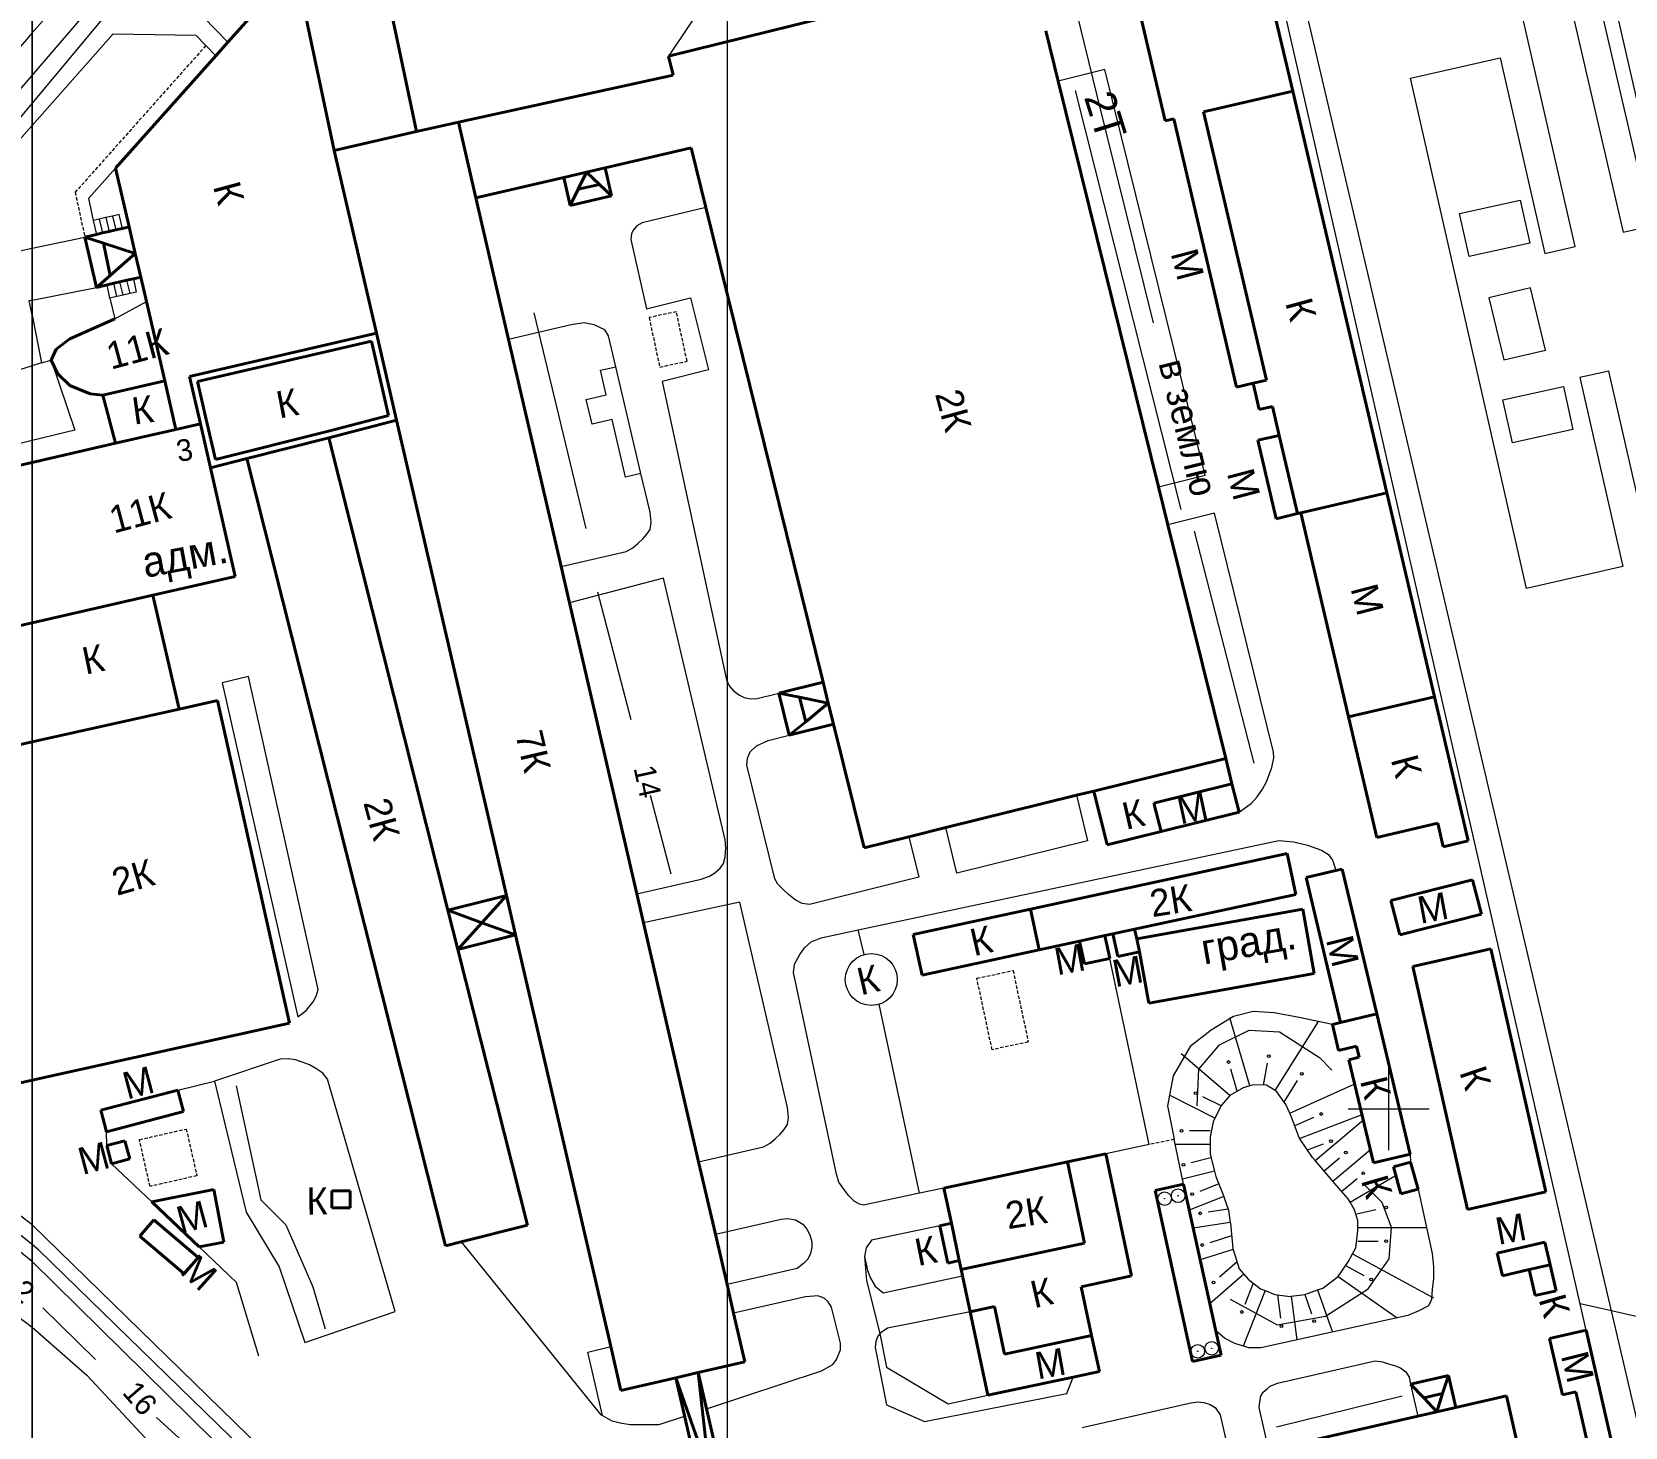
# Model space of a CAD drawing. Extents: x 1000 to 4000, y -5000 to -1000.
# Drawn here: x 3000 to 3234.8, y -2446.9 to -2241.2 of the extents above; entities that cross this region are included whole.
import ezdxf
from ezdxf.enums import TextEntityAlignment as Align

# ---------------------------------------------------------------- set-up
doc = ezdxf.new("R2010")
doc.units = 0
doc.header["$MEASUREMENT"] = 0
doc.linetypes.add('DASHED', pattern=[0.75, 0.5, -0.25])
for name, color, linetype in [('1', 7, 'CONTINUOUS'), ('11', 7, 'CONTINUOUS'), ('13', 7, 'CONTINUOUS'), ('17', 7, 'CONTINUOUS'), ('18', 7, 'CONTINUOUS'), ('19', 7, 'CONTINUOUS'), ('24', 7, 'CONTINUOUS'), ('25', 7, 'CONTINUOUS'), ('37', 7, 'CONTINUOUS'), ('40', 7, 'CONTINUOUS'), ('42', 7, 'CONTINUOUS'), ('7', 7, 'CONTINUOUS'), ('границы команд_1', 10, 'CONTINUOUS')]:
    doc.layers.add(name, color=color, linetype=linetype)
doc.styles.get("Standard").update_dxf_attribs({"font": 'txt', "height": 0.2})

msp = doc.modelspace()

# ---------------------------------------------------------------- linework, layer by layer
at = {"layer": '1', "color": 253, "linetype": 'Continuous', "lineweight": 0}
for p, q in [((3000, -2000), (3000, -3000)), ((3000, -3000), (3000, -2000)), ((3200, -2406.06), (3200, -2394.02)), ((3205.96, -2400), (3194.04, -2400))]:
    msp.add_line(p, q, dxfattribs=at)
at = {"layer": '11', "color": 253, "linetype": 'Continuous', "lineweight": 0}
for p, q in [((3229.1, -2432.58), (3167.41, -2162.79)), ((3232.82, -2429.73), (3171.1, -2166.78)), ((3099.79, -2235.84), (3093.8, -2244.81)), ((3000, -2255.03), (3011.98, -2241.51)), ((3011.98, -2241.51), (3024.13, -2241.69)), ((3024.13, -2241.69), (3025.62, -2243.24)), ((3025.62, -2243.24), (3027.08, -2244.75)), ((2995.41, -2260.21), (3000, -2255.03)), ((3012.32, -2261.32), (3008.34, -2265.79)), ((3008.34, -2265.79), (3009.01, -2269.02)), ((3011.49, -2280.45), (3012.21, -2283.53)), ((3000, -2282.99), (2999.57, -2280.82)), ((3012.21, -2283.53), (3016.86, -2280.95)), ((3000, -2282.99), (3001.38, -2290.02)), ((3001.38, -2290.02), (3002.83, -2289.61)), ((3164.67, -2405.23), (3158.86, -2377.78)), ((3130.81, -2412.41), (3124.89, -2384.54)), ((3021.5, -2397.2), (3026.89, -2395.86)), ((3026.89, -2395.86), (3031.55, -2415.2)), ((3011.03, -2405.35), (3010.98, -2403.33)), ((3017.64, -2413.66), (3011.73, -2408.05)), ((3000, -2422.48), (2986.22, -2411.45)), ((3000, -2419.97), (2987.91, -2410.28)), ((3031.55, -2415.2), (3036.43, -2423.24)), ((3000.97, -2420.76), (3000, -2419.97)), ((3043.42, -2462.04), (3000.97, -2420.76)), ((3030.15, -2425.57), (3024.64, -2420.32)), ((3042.75, -2464.5), (3000, -2422.48)), ((3036.43, -2423.24), (3040.23, -2434.38)), ((3122.74, -2421.73), (3123, -2425.26)), ((3033.41, -2436.4), (3030.15, -2425.57)), ((3123, -2425.26), (3124.98, -2433.08)), ((3242.83, -2472.36), (3232.82, -2429.73)), ((3124.98, -2433.08), (3125.96, -2438.02)), ((3125.96, -2438.02), (3135.06, -2443.45)), ((3135.06, -2443.45), (3140.89, -2442.16))]:
    msp.add_line(p, q, dxfattribs=at)
msp.add_point((3228.21, -2428.68), dxfattribs=at)
at = {"layer": '13', "color": 253, "linetype": 'Continuous', "lineweight": 40}
for p, q in [((3185.84, -2249.94), (3179.45, -2222.69)), ((3160.69, -2227.21), (3167.04, -2254.34)), ((3147.12, -2231.62), (3093.8, -2244.81)), ((3044.55, -2258.7), (3040.06, -2237.55)), ((3031.97, -2239.27), (3028.86, -2242.75)), ((3053.02, -2238.67), (3056.68, -2255.88)), ((3028.86, -2242.75), (3027.08, -2244.75)), ((3151.28, -2248.47), (3149.45, -2241.07)), ((3027.08, -2244.75), (3012.32, -2261.32)), ((3093.8, -2244.81), (3094.49, -2247.59)), ((3062.85, -2254.53), (3094.49, -2247.59)), ((3166.07, -2308.28), (3151.28, -2248.47)), ((3185.84, -2249.94), (3172.7, -2253.02)), ((3199.7, -2309.15), (3185.84, -2249.94)), ((3056.68, -2255.88), (3062.85, -2254.53)), ((3062.85, -2254.53), (3065.43, -2265.7)), ((3167.04, -2254.34), (3168.31, -2254.05)), ((3168.31, -2254.05), (3177.54, -2293.57)), ((3172.7, -2253.02), (3181.96, -2292.53)), ((3044.55, -2258.7), (3056.68, -2255.88)), ((3050.78, -2285.62), (3044.55, -2258.7)), ((3097.15, -2258.33), (3084.49, -2261.27)), ((3097.15, -2258.33), (3099.32, -2267.09)), ((3012.32, -2261.32), (3014.31, -2269.95)), ((3084.49, -2261.27), (3081.76, -2261.91)), ((3084.49, -2261.27), (3085.44, -2265.37)), ((3078.39, -2262.69), (3065.43, -2265.7)), ((3081.76, -2261.91), (3078.39, -2262.69)), ((3079.34, -2266.79), (3078.39, -2262.69)), ((3080.53, -2264.38), (3081.76, -2261.91)), ((3080.53, -2264.38), (3083.66, -2263.7)), ((3081.76, -2261.91), (3083.66, -2263.7)), ((3081.76, -2261.91), (3081.76, -2261.91)), ((3083.66, -2263.7), (3085.44, -2265.37)), ((3065.43, -2265.7), (3070.25, -2286.55)), ((3079.34, -2266.79), (3080.53, -2264.38)), ((3085.44, -2265.37), (3079.34, -2266.79)), ((3099.32, -2267.09), (3116.62, -2337.08)), ((3009.48, -2271.07), (3007.78, -2271.46)), ((3010.39, -2270.86), (3009.48, -2271.07)), ((3011.35, -2270.63), (3010.39, -2270.86)), ((3012.33, -2270.41), (3011.35, -2270.63)), ((3013.32, -2270.18), (3012.33, -2270.41)), ((3014.31, -2269.95), (3013.32, -2270.18)), ((3014.31, -2269.95), (3015.22, -2273.89)), ((3007.78, -2271.46), (3009.49, -2278.88)), ((3007.78, -2271.46), (3010.53, -2272.36)), ((3010.53, -2272.36), (3011.5, -2277.13)), ((3010.53, -2272.36), (3015.22, -2273.89)), ((3015.22, -2273.89), (3011.5, -2277.13)), ((3015.22, -2273.89), (3016.03, -2277.36)), ((3015.22, -2273.89), (3015.22, -2273.89)), ((3011.5, -2277.13), (3009.49, -2278.88)), ((3011.05, -2278.51), (3012.07, -2278.28)), ((3012.07, -2278.28), (3012.96, -2278.07)), ((3012.96, -2278.07), (3013.99, -2277.83)), ((3013.99, -2277.83), (3014.94, -2277.61)), ((3014.94, -2277.61), (3016.03, -2277.36)), ((3016.03, -2277.36), (3016.86, -2280.95)), ((3009.49, -2278.88), (3011.05, -2278.51)), ((3016.86, -2280.95), (3019.57, -2292.65)), ((3005.55, -2286.47), (3012.21, -2283.53)), ((3003.57, -2287.98), (3005.55, -2286.47)), ((3023.19, -2292), (3050.78, -2285.62)), ((3024.39, -2292.75), (3050.03, -2286.82)), ((3052.55, -2297.75), (3050.03, -2286.82)), ((3053.75, -2298.47), (3050.78, -2285.62)), ((3070.25, -2286.55), (3077.99, -2320.02)), ((3002.83, -2289.61), (3003.57, -2287.98)), ((3003.73, -2291.59), (3002.83, -2289.61)), ((3005.56, -2293.36), (3003.73, -2291.59)), ((3024.81, -2298.99), (3023.19, -2292)), ((3008.59, -2294.55), (3005.56, -2293.36)), ((3010.43, -2294.74), (3008.59, -2294.55)), ((3010.43, -2294.74), (3019.57, -2292.65)), ((3019.57, -2292.65), (3021.22, -2299.82)), ((3025.84, -2299), (3024.39, -2292.75)), ((3177.54, -2293.57), (3179.99, -2292.99)), ((3181.96, -2292.53), (3179.99, -2292.99)), ((3179.99, -2292.99), (3180.9, -2296.89)), ((3012.31, -2301.86), (3010.43, -2294.74)), ((3180.9, -2296.89), (3182.87, -2296.43)), ((3182.87, -2296.43), (3183.86, -2300.69)), ((3021.22, -2299.82), (3024.81, -2298.99)), ((3024.81, -2298.99), (3026.3, -2305.49)), ((3025.84, -2299), (3027.04, -2304.27)), ((3043.49, -2300.1), (3052.55, -2297.75)), ((3043.74, -2301.07), (3053.75, -2298.47)), ((3069.94, -2368.5), (3053.75, -2298.47)), ((3012.31, -2301.86), (3021.22, -2299.82)), ((3043.49, -2300.1), (3027.04, -2304.27)), ((3043.74, -2301.07), (3031.64, -2304.12)), ((3061.3, -2370.68), (3043.74, -2301.07)), ((3183.86, -2300.69), (3180.72, -2301.42)), ((3180.72, -2301.42), (3183.41, -2312.97)), ((3186.57, -2312.23), (3183.86, -2300.69)), ((3000, -2304.67), (3012.31, -2301.86)), ((2966.89, -2312.24), (3000, -2304.67)), ((3031.64, -2304.12), (3026.3, -2305.49)), ((3026.3, -2305.49), (3029.95, -2321.47)), ((3031.64, -2304.12), (3060.93, -2420.17)), ((3167.45, -2313.86), (3166.07, -2308.28)), ((3199.7, -2309.15), (3187.06, -2312.11)), ((3206.75, -2339.23), (3199.7, -2309.15)), ((3183.41, -2312.97), (3186.57, -2312.23)), ((3186.57, -2312.23), (3187.06, -2312.11)), ((3187.06, -2312.11), (3194.08, -2342.19)), ((3175.97, -2348.3), (3167.45, -2313.86)), ((3077.99, -2320.02), (3079.22, -2325.36)), ((3029.95, -2321.47), (3017.79, -2324.26)), ((3017.79, -2324.26), (3000, -2328.32)), ((3021.67, -2341.06), (3017.79, -2324.26)), ((3079.22, -2325.36), (3089.14, -2368.29)), ((3000, -2328.32), (2988.39, -2330.98)), ((3116.62, -2337.08), (3110.1, -2338.69)), ((3110.1, -2338.69), (3111.63, -2344.89)), ((3110.1, -2338.69), (3113.12, -2339.29)), ((3113.12, -2339.29), (3114.05, -2342.89)), ((3113.12, -2339.29), (3117.38, -2340.14)), ((3116.62, -2337.08), (3117.38, -2340.14)), ((3194.08, -2342.19), (3206.75, -2339.23)), ((3210.58, -2355.6), (3206.75, -2339.23)), ((3000, -2345.88), (3021.67, -2341.06)), ((3021.67, -2341.06), (3027.35, -2339.79)), ((3027.35, -2339.79), (3037.93, -2387.31)), ((3117.38, -2340.14), (3114.05, -2342.89)), ((3117.38, -2340.14), (3118.15, -2343.28)), ((3117.38, -2340.14), (3117.38, -2340.14)), ((3114.05, -2342.89), (3111.63, -2344.89)), ((3111.63, -2344.89), (3118.15, -2343.28)), ((3118.15, -2343.28), (3122.65, -2361.48)), ((3194.08, -2342.19), (3198.23, -2359.95)), ((2992.2, -2347.62), (3000, -2345.88)), ((3175.97, -2348.3), (3156.51, -2353.11)), ((3176.89, -2352.04), (3175.97, -2348.3)), ((3153.95, -2353.74), (3156.51, -2353.11)), ((3156.51, -2353.11), (3158.48, -2361.06)), ((3165.39, -2354.89), (3176.89, -2352.04)), ((3177.93, -2356.25), (3176.89, -2352.04)), ((3134.7, -2358.51), (3153.95, -2353.74)), ((3165.39, -2354.89), (3166.43, -2359.09)), ((3210.58, -2355.6), (3211.72, -2360.45)), ((3166.43, -2359.09), (3177.93, -2356.25)), ((3198.23, -2359.95), (3207.22, -2357.84)), ((3208.03, -2361.32), (3207.22, -2357.84)), ((3122.65, -2361.48), (3129.26, -2359.85)), ((3129.26, -2359.85), (3134.7, -2358.51)), ((3158.48, -2361.06), (3166.43, -2359.09)), ((3211.72, -2360.45), (3208.03, -2361.32)), ((3147.2, -2370.51), (3185.01, -2362.34)), ((3185.01, -2362.34), (3186.3, -2368.35)), ((3192.22, -2364.83), (3187.81, -2365.88)), ((3193.15, -2364.61), (3192.22, -2364.83)), ((3198.24, -2385.97), (3193.15, -2364.61)), ((3187.81, -2365.88), (3192.9, -2387.24)), ((3200.32, -2369.25), (3212.37, -2366.18)), ((3212.37, -2366.18), (3213.66, -2371.25)), ((3061.3, -2370.68), (3069.94, -2368.5)), ((3069.94, -2368.5), (3066.33, -2372.52)), ((3071.28, -2374.33), (3069.94, -2368.5)), ((3089.14, -2368.29), (3090.13, -2372.54)), ((3186.3, -2368.35), (3162.54, -2373.48)), ((3201.61, -2374.32), (3200.32, -2369.25)), ((3062.77, -2376.48), (3061.3, -2370.68)), ((3061.3, -2370.68), (3066.33, -2372.52)), ((3129.91, -2374.24), (3147.2, -2370.51)), ((3147.2, -2370.51), (3148.49, -2376.51)), ((3162.84, -2374.89), (3187.32, -2370.52)), ((3187.32, -2370.52), (3189.01, -2380.03)), ((3213.66, -2371.25), (3201.61, -2374.32)), ((3066.33, -2372.52), (3062.77, -2376.48)), ((3071.28, -2374.33), (3062.77, -2376.48)), ((3066.33, -2372.52), (3071.28, -2374.33)), ((3071.28, -2374.33), (3068.45, -2375.05)), ((3085.31, -2435.01), (3071.28, -2374.33)), ((3090.13, -2372.54), (3098.27, -2407.75)), ((3131.21, -2380.24), (3129.91, -2374.24)), ((3158.13, -2374.43), (3154.41, -2375.24)), ((3159.34, -2374.17), (3158.13, -2374.43)), ((3158.13, -2374.43), (3158.86, -2377.78)), ((3162.54, -2373.48), (3159.34, -2374.17)), ((3159.34, -2374.17), (3160.06, -2377.52)), ((3162.84, -2374.89), (3162.54, -2373.48)), ((3073.03, -2417.12), (3062.77, -2376.48)), ((3148.49, -2376.51), (3131.21, -2380.24)), ((3154.41, -2375.24), (3148.49, -2376.51)), ((3155.13, -2378.58), (3154.41, -2375.24)), ((3160.06, -2377.52), (3163.26, -2376.83)), ((3163.26, -2376.83), (3162.84, -2374.89)), ((3164.61, -2384.39), (3163.26, -2376.83)), ((3215.07, -2376.36), (3203.53, -2378.96)), ((3223.15, -2412.2), (3215.07, -2376.36)), ((3158.86, -2377.78), (3155.13, -2378.58)), ((3203.53, -2378.96), (3211.61, -2414.81)), ((3189.01, -2380.03), (3164.61, -2384.39)), ((3198.24, -2385.97), (3192.9, -2387.24)), ((3203.16, -2406.63), (3198.24, -2385.97)), ((3037.93, -2387.31), (3000, -2395.75)), ((3192.9, -2387.24), (3191.7, -2387.53)), ((3191.7, -2387.53), (3192.61, -2391.37)), ((3192.61, -2391.37), (3195.26, -2390.74)), ((3195.26, -2390.74), (3195.65, -2392.35)), ((3195.65, -2392.35), (3194.14, -2392.71)), ((3194.14, -2392.71), (3197.77, -2407.91)), ((3000, -2395.75), (2987.56, -2398.52)), ((3010.15, -2400.17), (3021.5, -2397.2)), ((3021.5, -2397.2), (3022.32, -2400.36)), ((3010.98, -2403.33), (3010.15, -2400.17)), ((3022.32, -2400.36), (3010.98, -2403.33)), ((3011.03, -2405.35), (3013.7, -2404.66)), ((3013.7, -2404.66), (3014.41, -2407.34)), ((3011.73, -2408.05), (3011.03, -2405.35)), ((3014.41, -2407.34), (3011.73, -2408.05)), ((3152.62, -2407.78), (3158.29, -2406.58)), ((3158.29, -2406.58), (3162.1, -2424.59)), ((3197.77, -2407.91), (3203.16, -2406.63)), ((3098.27, -2407.75), (3100.74, -2418.44)), ((3134.43, -2411.65), (3152.62, -2407.78)), ((3152.62, -2407.78), (3155.17, -2419.76)), ((3200.68, -2408.53), (3203.23, -2407.82)), ((3201.78, -2412.49), (3200.68, -2408.53)), ((3203.23, -2407.82), (3204.33, -2411.78)), ((3017.64, -2413.66), (3026.78, -2411.87)), ((3026.78, -2411.87), (3028.29, -2419.6)), ((3044.17, -2412.05), (3046.91, -2412.05)), ((3044.17, -2414.56), (3044.17, -2412.05)), ((3046.91, -2412.05), (3046.91, -2414.56)), ((3135.52, -2416.81), (3134.43, -2411.65)), ((3165.57, -2411.98), (3169.76, -2411.06)), ((3171.09, -2437.19), (3165.57, -2411.98)), ((3169.76, -2411.06), (3175.28, -2436.28)), ((3204.33, -2411.78), (3201.78, -2412.49)), ((3024.64, -2420.32), (3017.64, -2413.66)), ((3211.61, -2414.81), (3223.15, -2412.2)), ((3017.97, -2416.3), (3015.9, -2418.71)), ((3024.49, -2421.89), (3017.97, -2416.3)), ((3046.91, -2414.56), (3044.17, -2414.56)), ((3135.52, -2416.81), (3133.81, -2417.18)), ((3136.69, -2422.32), (3135.52, -2416.81)), ((3015.9, -2418.71), (3022.42, -2424.3)), ((3063.26, -2419.58), (3073.03, -2417.12)), ((3100.74, -2418.44), (3102.45, -2425.85)), ((3133.81, -2417.18), (3134.98, -2422.69)), ((3028.29, -2419.6), (3024.64, -2420.32)), ((3060.93, -2420.17), (3063.26, -2419.58)), ((3155.17, -2419.76), (3136.97, -2423.62)), ((3215.99, -2421.21), (3223.03, -2419.61)), ((3216.75, -2424.55), (3215.99, -2421.21)), ((3223.03, -2419.61), (3223.79, -2422.95)), ((3022.42, -2424.3), (3024.49, -2421.89)), ((3134.98, -2422.69), (3136.69, -2422.32)), ((3136.97, -2423.62), (3136.69, -2422.32)), ((3137.17, -2424.59), (3136.97, -2423.62)), ((3220.7, -2423.65), (3216.75, -2424.55)), ((3223.79, -2422.95), (3220.7, -2423.65)), ((3221.57, -2427.47), (3220.7, -2423.65)), ((3223.79, -2422.95), (3224.66, -2426.77)), ((3102.45, -2425.85), (3103.42, -2430.06)), ((3138.29, -2429.87), (3137.17, -2424.59)), ((3162.1, -2424.59), (3154.64, -2426.17)), ((3154.64, -2426.17), (3156.17, -2433.39)), ((3224.66, -2426.77), (3221.57, -2427.47)), ((3103.42, -2430.06), (3105.08, -2437.24)), ((3141.88, -2429.11), (3138.29, -2429.87)), ((3140.89, -2442.16), (3138.29, -2429.87)), ((3143.36, -2436.11), (3141.88, -2429.11)), ((3223.72, -2433.81), (3229.1, -2432.58)), ((3229.1, -2432.58), (3237.91, -2471.11)), ((3086.8, -2441.46), (3085.31, -2435.01)), ((3156.17, -2433.39), (3143.36, -2436.11)), ((3156.17, -2433.39), (3157.34, -2438.69)), ((3225.62, -2442.12), (3223.72, -2433.81)), ((3105.08, -2437.24), (3098.18, -2438.83)), ((3175.28, -2436.28), (3171.09, -2437.19)), ((3094.89, -2439.59), (3086.8, -2441.46)), ((3098.18, -2438.83), (3094.89, -2439.59)), ((3099.88, -2453.72), (3094.89, -2439.59)), ((3094.89, -2439.59), (3101.58, -2468.59)), ((3099.88, -2453.72), (3098.18, -2438.83)), ((3098.18, -2438.83), (3104.87, -2467.85)), ((3153.48, -2439.5), (3140.89, -2442.16)), ((3157.34, -2438.69), (3153.48, -2439.5)), ((3208.8, -2439.26), (3203.22, -2440.53)), ((3207.94, -2441.94), (3208.8, -2439.26)), ((3209.88, -2443.98), (3208.8, -2439.26)), ((3205.15, -2442.57), (3203.22, -2440.53)), ((3207.94, -2441.94), (3205.15, -2442.57)), ((3207.08, -2444.62), (3205.15, -2442.57)), ((3207.08, -2444.62), (3207.94, -2441.94)), ((3217.34, -2442.28), (3209.88, -2443.98)), ((3223.46, -2469.22), (3217.34, -2442.28)), ((3227.59, -2441.67), (3225.62, -2442.12)), ((3234.5, -2471.88), (3227.59, -2441.67)), ((3207.08, -2444.62), (3204.29, -2445.25)), ((3209.88, -2443.98), (3207.08, -2444.62)), ((3204.29, -2445.25), (3182.31, -2450.25))]:
    msp.add_line(p, q, dxfattribs=at)
at = {"layer": '13', "color": 253, "linetype": 'Continuous', "lineweight": 0}
msp.add_circle((3123.72, -2380.89), 3.83, dxfattribs=at)
at = {"layer": '18', "color": 253, "linetype": 'Continuous', "lineweight": 0}
for p, q in [((3156.98, -2250.39), (3150.96, -2226.03)), ((3165.32, -2284.12), (3156.98, -2250.39))]:
    msp.add_line(p, q, dxfattribs=at)
at = {"layer": '24', "color": 253, "linetype": 'Continuous', "lineweight": 0}
for p, q in [((3238.72, -2269.8), (3216.59, -2173.98)), ((3213.45, -2179.31), (3234.57, -2270.76)), ((3220.53, -2180.87), (3240.61, -2269.11)), ((3000, -2241.36), (3011.57, -2228.36)), ((3000, -2247.64), (3014.74, -2230.5)), ((3227.47, -2272.86), (3217.72, -2230.06)), ((3010.8, -2238.82), (3000, -2251.7)), ((3025.28, -2239.04), (3028.86, -2242.75)), ((3000, -2241.36), (2954.15, -2294.83)), ((3203.19, -2248.03), (3216.42, -2245.02)), ((3216.42, -2245.02), (3222.99, -2273.88)), ((2953.19, -2301.99), (3000, -2247.64)), ((3158.15, -2246.77), (3151.28, -2248.47)), ((3172.94, -2306.58), (3158.15, -2246.77)), ((3220.32, -2323.27), (3203.19, -2248.03)), ((3000, -2251.7), (2961.2, -2297.99)), ((3210.45, -2267.99), (3219.39, -2266.02)), ((3219.39, -2266.02), (3220.79, -2272.36)), ((3099.32, -2267.09), (3089.93, -2269.37)), ((3211.85, -2274.34), (3210.45, -2267.99)), ((3088.38, -2270.97), (3088.29, -2271.81)), ((3088.61, -2270.45), (3088.38, -2270.97)), ((3089.18, -2269.79), (3088.61, -2270.45)), ((3089.93, -2269.37), (3089.18, -2269.79)), ((3234.57, -2270.76), (3238.72, -2269.8)), ((2998.19, -2273.47), (3000, -2273.09)), ((3000, -2273.09), (3007.78, -2271.46)), ((3088.29, -2271.81), (3090.58, -2282.03)), ((3220.79, -2272.36), (3211.85, -2274.34)), ((3222.99, -2273.88), (3227.47, -2272.86)), ((3000, -2280.74), (3009.49, -2278.88)), ((3090.58, -2282.03), (3097.09, -2280.42)), ((3097.09, -2280.42), (3099.72, -2291.05)), ((3220.91, -2278.93), (3214.76, -2280.4)), ((3214.76, -2280.4), (3216.96, -2289.58)), ((3223.11, -2288.11), (3220.91, -2278.93)), ((2999.57, -2280.82), (3000, -2280.74)), ((3079.48, -2284.38), (3070.25, -2286.55)), ((3081.41, -2284.11), (3079.48, -2284.38)), ((3082.88, -2284.38), (3081.41, -2284.11)), ((3084.45, -2285.12), (3082.88, -2284.38)), ((3085, -2286.04), (3084.45, -2285.12)), ((3086.07, -2290.57), (3085, -2286.04)), ((3001.38, -2290.02), (3000, -2290.45)), ((3002.83, -2289.61), (3006.29, -2299.9)), ((3216.96, -2289.58), (3223.11, -2288.11)), ((3000, -2290.45), (2986.28, -2294.71)), ((3083.8, -2291.1), (3086.07, -2290.57)), ((3084.64, -2294.7), (3083.8, -2291.1)), ((3089.76, -2306.29), (3086.07, -2290.57)), ((3099.72, -2291.05), (3092.89, -2292.73)), ((3232.45, -2291.21), (3228.19, -2292.18)), ((3228.19, -2292.18), (3234.53, -2320.03)), ((3253.7, -2384.56), (3232.45, -2291.21)), ((3081.69, -2295.4), (3084.64, -2294.7)), ((3092.89, -2292.73), (3102.35, -2336.71)), ((3216.82, -2295.45), (3225.76, -2293.47)), ((3225.76, -2293.47), (3227.16, -2299.82)), ((3082.55, -2299.05), (3081.69, -2295.4)), ((3218.22, -2301.79), (3216.82, -2295.45)), ((3085.5, -2298.36), (3082.55, -2299.05)), ((3087.49, -2306.83), (3085.5, -2298.36)), ((3000, -2301.46), (2988.38, -2304.35)), ((3006.29, -2299.9), (3000, -2301.46)), ((3227.16, -2299.82), (3218.22, -2301.79)), ((3089.76, -2306.29), (3087.49, -2306.83)), ((3091.1, -2312), (3089.76, -2306.29)), ((3166.07, -2308.28), (3172.94, -2306.58)), ((3091.27, -2313.49), (3091.1, -2312)), ((3091.13, -2314.55), (3091.27, -2313.49)), ((3174.32, -2312.16), (3167.45, -2313.86)), ((3183.03, -2347.4), (3174.32, -2312.16)), ((3090.03, -2315.93), (3090.63, -2315.24)), ((3090.63, -2315.24), (3091.13, -2314.55)), ((3077.99, -2320.02), (3087.59, -2317.8)), ((3087.59, -2317.8), (3088.56, -2317.27)), ((3088.56, -2317.27), (3089.29, -2316.62)), ((3089.29, -2316.62), (3090.03, -2315.93)), ((3234.53, -2320.03), (3220.32, -2323.27)), ((3093.08, -2321.75), (3079.22, -2325.36)), ((3102.16, -2360.31), (3093.08, -2321.75)), ((3031.91, -2336.25), (3028.04, -2337.18)), ((3042.17, -2382.35), (3031.91, -2336.25)), ((3102.35, -2336.71), (3102.77, -2337.6)), ((3028.04, -2337.18), (3039.18, -2386.39)), ((3102.77, -2337.6), (3103.43, -2338.35)), ((3103.43, -2338.35), (3104.28, -2338.96)), ((3104.28, -2338.96), (3104.98, -2339.34)), ((3104.98, -2339.34), (3105.73, -2339.48)), ((3106.72, -2339.53), (3110.1, -2338.69)), ((3105.73, -2339.48), (3106.72, -2339.53)), ((3106.78, -2346.46), (3108.52, -2345.66)), ((3108.52, -2345.66), (3111.63, -2344.89)), ((3105.37, -2349.32), (3105.47, -2348.29)), ((3105.47, -2348.29), (3105.84, -2347.35)), ((3105.84, -2347.35), (3106.78, -2346.46)), ((3182.76, -2349.66), (3183.04, -2348.21)), ((3183.04, -2348.21), (3183.03, -2347.4)), ((3109.52, -2366.06), (3105.37, -2349.32)), ((3182, -2351.74), (3182.76, -2349.66)), ((3180.6, -2353.96), (3181.39, -2352.86)), ((3181.39, -2352.86), (3182, -2351.74)), ((3153.95, -2353.74), (3155.61, -2360.46)), ((3177.93, -2356.25), (3179.75, -2354.92)), ((3179.75, -2354.92), (3180.6, -2353.96)), ((3102.3, -2361.51), (3102.16, -2360.31)), ((3121.79, -2373.58), (3183.8, -2360.41)), ((3129.26, -2359.85), (3130.73, -2365.83)), ((3136.35, -2365.22), (3134.7, -2358.51)), ((3155.61, -2360.46), (3136.35, -2365.22)), ((3183.8, -2360.41), (3186.03, -2360.59)), ((3102.18, -2362.85), (3102.3, -2361.51)), ((3186.03, -2360.59), (3188, -2361.07)), ((3188, -2361.07), (3190.07, -2361.82)), ((3190.07, -2361.82), (3191.1, -2362.47)), ((3191.1, -2362.47), (3191.76, -2363.41)), ((3100.66, -2365.19), (3101.45, -2364.48)), ((3101.45, -2364.48), (3101.95, -2363.79)), ((3101.95, -2363.79), (3102.18, -2362.85)), ((3191.76, -2363.41), (3192.22, -2364.83)), ((3089.14, -2368.29), (3098.64, -2366.09)), ((3098.64, -2366.09), (3099.86, -2365.66)), ((3099.86, -2365.66), (3100.66, -2365.19)), ((3109.96, -2366.82), (3109.52, -2366.06)), ((3110.71, -2367.62), (3109.96, -2366.82)), ((3130.73, -2365.83), (3114.59, -2369.82)), ((3104.36, -2369.49), (3090.13, -2372.54)), ((3111.35, -2399.74), (3104.36, -2369.49)), ((3111.51, -2368.37), (3110.71, -2367.62)), ((3112.5, -2369.17), (3111.51, -2368.37)), ((3113.53, -2369.68), (3112.5, -2369.17)), ((3114.59, -2369.82), (3113.53, -2369.68)), ((3116.32, -2374.74), (3121.79, -2373.58)), ((3122.67, -2377.2), (3121.79, -2373.58)), ((3113.16, -2377.23), (3113.86, -2376.24)), ((3113.86, -2376.24), (3114.85, -2375.35)), ((3114.85, -2375.35), (3116.32, -2374.74)), ((3112.26, -2379.86), (3112.41, -2378.64)), ((3112.41, -2378.64), (3113.16, -2377.23)), ((3118.57, -2409.6), (3112.26, -2379.86)), ((3041.44, -2384.18), (3041.9, -2383.35)), ((3041.9, -2383.35), (3042.17, -2382.35)), ((3039.18, -2386.39), (3040.43, -2385.47)), ((3040.43, -2385.47), (3041.44, -2384.18)), ((3036.57, -2392.65), (3026.89, -2395.86)), ((3037.77, -2392.6), (3036.57, -2392.65)), ((3038.83, -2392.74), (3037.77, -2392.6)), ((3039.84, -2393.07), (3038.83, -2392.74)), ((3040.9, -2393.48), (3039.84, -2393.07)), ((3041.82, -2393.99), (3040.9, -2393.48)), ((3042.88, -2394.68), (3041.82, -2393.99)), ((3043.57, -2395.6), (3042.88, -2394.68)), ((3053.53, -2429.85), (3043.57, -2395.6)), ((3111.53, -2401.23), (3111.35, -2399.74)), ((3110.88, -2402.98), (3111.39, -2402.29)), ((3111.39, -2402.29), (3111.53, -2401.23)), ((3107.84, -2405.54), (3108.81, -2405.01)), ((3108.81, -2405.01), (3109.55, -2404.37)), ((3109.55, -2404.37), (3110.28, -2403.68)), ((3110.28, -2403.68), (3110.88, -2402.98)), ((3169.76, -2411.06), (3168.36, -2404.45)), ((3098.27, -2407.75), (3107.84, -2405.54)), ((3098.27, -2407.75), (3107.84, -2405.54)), ((3164.67, -2405.23), (3158.29, -2406.58)), ((3203.16, -2406.63), (3203.23, -2407.82)), ((3118.93, -2410.79), (3118.57, -2409.6)), ((3000, -2417.03), (2990.78, -2410)), ((3119.68, -2411.82), (3118.93, -2410.79)), ((3120.39, -2412.76), (3119.68, -2411.82)), ((3134.43, -2411.65), (3130.81, -2412.41)), ((3204.33, -2411.78), (3206.4, -2421.28)), ((3121.18, -2413.56), (3120.39, -2412.76)), ((3121.98, -2414.03), (3121.18, -2413.56)), ((3122.57, -2414.16), (3121.98, -2414.03)), ((3130.81, -2412.41), (3122.57, -2414.16)), ((3100.74, -2418.44), (3110.41, -2416.21)), ((3110.41, -2416.21), (3111.43, -2416.13)), ((3111.43, -2416.13), (3112.54, -2416.32)), ((3112.54, -2416.32), (3113.64, -2416.96)), ((2980.33, -2417.5), (3000, -2432.13)), ((3042.13, -2458.09), (3000, -2417.03)), ((3113.64, -2416.96), (3114.2, -2417.7)), ((3114.2, -2417.7), (3114.66, -2418.53)), ((3114.66, -2418.53), (3114.93, -2419.54)), ((3133.81, -2417.18), (3123.76, -2419.3)), ((3063.26, -2419.58), (3083.81, -2445.02)), ((3114.75, -2421.3), (3114.38, -2422.12)), ((3114.93, -2420.37), (3114.75, -2421.3)), ((3114.93, -2419.54), (3114.93, -2420.37)), ((3122.95, -2420.43), (3122.74, -2421.73)), ((3123.76, -2419.3), (3122.95, -2420.43)), ((3206.4, -2421.28), (3206.59, -2423.26)), ((3112.78, -2423.47), (3102.45, -2425.85)), ((3113.73, -2422.77), (3112.78, -2423.47)), ((3114.38, -2422.12), (3113.73, -2422.77)), ((3122.74, -2421.73), (3123.18, -2423.81)), ((3123.18, -2423.81), (3123.6, -2424.94)), ((3206.59, -2423.26), (3206.59, -2424.95)), ((3123.6, -2424.94), (3124.31, -2426.11)), ((3124.31, -2426.11), (3125.49, -2427.07)), ((3125.49, -2427.07), (3137.17, -2424.59)), ((3206.59, -2424.95), (3206.4, -2426.55)), ((3114.01, -2427.69), (3103.42, -2430.06)), ((3115.85, -2427.51), (3114.01, -2427.69)), ((3116.77, -2427.88), (3115.85, -2427.51)), ((3117.37, -2428.38), (3116.77, -2427.88)), ((3117.87, -2429.17), (3117.37, -2428.38)), ((3206.31, -2428.05), (3205.84, -2428.99)), ((3206.4, -2426.55), (3206.31, -2428.05)), ((3040.23, -2434.38), (3053.53, -2429.85)), ((3119.16, -2434.51), (3117.87, -2429.17)), ((3138.29, -2429.87), (3126.1, -2432.31)), ((3202.83, -2430.4), (3181.16, -2435.18)), ((3204.43, -2429.74), (3202.83, -2430.4)), ((3205.84, -2428.99), (3204.43, -2429.74)), ((3000, -2432.13), (3008.08, -2439.19)), ((3124.98, -2433.08), (3124.64, -2433.58)), ((3126.1, -2432.31), (3124.98, -2433.08)), ((3175.8, -2433.78), (3174.48, -2432.64)), ((3081.93, -2435.8), (3085.31, -2435.01)), ((3118.61, -2436.91), (3119.16, -2435.47)), ((3119.16, -2435.47), (3119.16, -2434.51)), ((3124.41, -2434.24), (3124.31, -2435.13)), ((3124.31, -2435.13), (3125.95, -2443.59)), ((3124.64, -2433.58), (3124.41, -2434.24)), ((3177.31, -2434.53), (3175.8, -2433.78)), ((3179.37, -2435.18), (3177.31, -2434.53)), ((3181.16, -2435.18), (3179.37, -2435.18)), ((3084.09, -2445.18), (3081.93, -2435.8)), ((3116.4, -2438.57), (3118.06, -2437.65)), ((3118.06, -2437.65), (3118.61, -2436.91)), ((3183.62, -2440.38), (3198.02, -2437.1)), ((3198.02, -2437.1), (3199.06, -2437.25)), ((3199.06, -2437.25), (3199.95, -2437.53)), ((3199.95, -2437.53), (3200.85, -2437.81)), ((3200.85, -2437.81), (3201.74, -2438.14)), ((3008.08, -2439.19), (3032.15, -2465.06)), ((3099.41, -2444.19), (3116.4, -2438.57)), ((3152.53, -2441.9), (3153.48, -2439.5)), ((3201.74, -2438.14), (3202.54, -2438.7)), ((3202.54, -2438.7), (3202.99, -2439.52)), ((3202.99, -2439.52), (3203.22, -2440.53)), ((3131.55, -2446.04), (3152.53, -2441.9)), ((3180.99, -2443.12), (3181.13, -2442.32)), ((3181.13, -2442.32), (3181.5, -2441.71)), ((3181.5, -2441.71), (3182.07, -2441.24)), ((3182.07, -2441.24), (3182.54, -2440.82)), ((3182.54, -2440.82), (3183.62, -2440.38)), ((3203.22, -2440.53), (3204.29, -2445.25)), ((3083.81, -2445.02), (3084.09, -2445.18)), ((3125.95, -2443.59), (3131.55, -2446.04)), ((3154.81, -2446.93), (3170.84, -2443.28)), ((3170.84, -2443.28), (3171.86, -2443.14)), ((3171.86, -2443.14), (3172.75, -2443.23)), ((3172.75, -2443.23), (3173.69, -2443.56)), ((3173.69, -2443.56), (3174.39, -2443.98)), ((3174.39, -2443.98), (3175.17, -2445.06)), ((3180.88, -2443.96), (3180.99, -2443.12)), ((3182.31, -2450.25), (3180.88, -2443.96)), ((3084.09, -2445.18), (3085.47, -2445.94)), ((3085.47, -2445.94), (3086.94, -2446.31)), ((3086.94, -2446.31), (3088.23, -2446.49)), ((3088.23, -2446.49), (3090.44, -2446.49)), ((3090.44, -2446.49), (3092.46, -2446.49)), ((3092.46, -2446.49), (3096.2, -2445.26)), ((3175.17, -2445.06), (3176.64, -2451.54))]:
    msp.add_line(p, q, dxfattribs=at)
at = {"layer": '24', "color": 253, "linetype": 'DASHED', "lineweight": 0}
for p, q in [((3025.62, -2243.24), (3006.36, -2264.86)), ((3006.36, -2264.86), (3007.78, -2271.46)), ((3094.98, -2282.46), (3090.96, -2283.33)), ((3096.56, -2289.76), (3094.98, -2282.46)), ((3090.96, -2283.33), (3092.53, -2290.63)), ((3092.53, -2290.63), (3096.56, -2289.76)), ((3139.28, -2380.71), (3144.61, -2379.57)), ((3141.53, -2391.24), (3139.28, -2380.71)), ((3144.61, -2379.57), (3146.86, -2390.1)), ((3146.86, -2390.1), (3141.53, -2391.24)), ((3015.83, -2404.49), (3022.73, -2402.93)), ((3017.39, -2411.39), (3015.83, -2404.49)), ((3022.73, -2402.93), (3024.3, -2409.82)), ((3168.36, -2404.45), (3164.67, -2405.23)), ((3024.3, -2409.82), (3017.39, -2411.39))]:
    msp.add_line(p, q, dxfattribs=at)
at = {"layer": '25', "color": 253, "linetype": 'Continuous', "lineweight": 0}
for p, q in [((3009.91, -2268.81), (3009.01, -2269.02)), ((3010.87, -2268.59), (3009.91, -2268.81)), ((3009.91, -2268.81), (3010.39, -2270.86)), ((3011.86, -2268.36), (3010.87, -2268.59)), ((3010.87, -2268.59), (3011.35, -2270.63)), ((3012.85, -2268.13), (3011.86, -2268.36)), ((3011.86, -2268.36), (3012.33, -2270.41)), ((3013.32, -2270.18), (3012.85, -2268.13)), ((3009.01, -2269.02), (3009.48, -2271.07)), ((3012.52, -2280.21), (3012.07, -2278.28)), ((3013.41, -2280.01), (3012.96, -2278.07)), ((3014.44, -2279.77), (3013.99, -2277.83)), ((3014.94, -2277.61), (3015.34, -2279.56)), ((3011.49, -2280.45), (3011.05, -2278.51)), ((3012.52, -2280.21), (3011.49, -2280.45)), ((3013.41, -2280.01), (3012.52, -2280.21)), ((3014.44, -2279.77), (3013.41, -2280.01)), ((3015.34, -2279.56), (3014.44, -2279.77))]:
    msp.add_line(p, q, dxfattribs=at)
at = {"layer": '37', "color": 253, "linetype": 'Continuous', "lineweight": 0}
for p, q in [((3180.03, -2385.62), (3177.12, -2386.37)), ((3183.13, -2385.81), (3180.03, -2385.62)), ((3186.79, -2386.47), (3183.13, -2385.81)), ((3173.84, -2388.34), (3170.74, -2390.79)), ((3177.12, -2386.37), (3173.84, -2388.34)), ((3179.51, -2396.58), (3176.55, -2386.52)), ((3183.26, -2397.27), (3189.64, -2387.08)), ((3191.7, -2387.53), (3186.79, -2386.47)), ((3170.74, -2390.79), (3168.2, -2395.11)), ((3176.56, -2397.99), (3169.42, -2391.83)), ((3181.56, -2396.47), (3182.14, -2393.23)), ((3168.2, -2395.11), (3167.36, -2399.53)), ((3177.66, -2397.36), (3176.7, -2394.11)), ((3174.38, -2401.32), (3167.66, -2397.96)), ((3176.56, -2397.99), (3175.34, -2399.4)), ((3178.53, -2396.87), (3176.56, -2397.99)), ((3179.51, -2396.58), (3178.53, -2396.87)), ((3180.13, -2396.4), (3179.51, -2396.58)), ((3182, -2396.49), (3180.13, -2396.4)), ((3183.26, -2397.27), (3182, -2396.49)), ((3183.51, -2397.43), (3183.26, -2397.27)), ((3184.82, -2399.31), (3183.51, -2397.43)), ((3184.62, -2398.87), (3186.54, -2395.79)), ((3185.4, -2400.6), (3195, -2396.29)), ((3167.36, -2399.53), (3168.36, -2404.45)), ((3175.28, -2399.53), (3172.59, -2398.19)), ((3175.34, -2399.4), (3174.38, -2401.32)), ((3185.4, -2400.6), (3184.82, -2399.31)), ((3174.12, -2401.85), (3173.65, -2404.1)), ((3174.38, -2401.32), (3174.12, -2401.85)), ((3185.66, -2401.19), (3185.4, -2400.6)), ((3186.86, -2404.32), (3185.66, -2401.19)), ((3186.22, -2402.42), (3188.95, -2401.19)), ((3186.86, -2404.32), (3196.07, -2400.8)), ((3189.17, -2407.58), (3196.26, -2401.56)), ((3173.65, -2403.2), (3170.65, -2403.2)), ((3173.65, -2404.1), (3173.65, -2405.2)), ((3186.89, -2404.39), (3186.86, -2404.32)), ((3188.76, -2407.11), (3186.89, -2404.39)), ((3173.65, -2405.2), (3168.52, -2405.2)), ((3173.79, -2407.19), (3170.88, -2407.93)), ((3173.65, -2405.2), (3173.65, -2406.64)), ((3173.65, -2406.64), (3174.29, -2409.12)), ((3188.01, -2406.02), (3190.38, -2405.12)), ((3189.17, -2407.58), (3188.76, -2407.11)), ((3190.46, -2409.11), (3192.75, -2407.17)), ((3191.76, -2410.63), (3197.3, -2405.93)), ((3174.29, -2409.12), (3169.61, -2410.33)), ((3174.29, -2409.12), (3174.49, -2409.93)), ((3191.76, -2410.63), (3189.17, -2407.58)), ((3194.3, -2413.7), (3201.02, -2409.76)), ((3174.93, -2411.01), (3172.14, -2412.13)), ((3174.49, -2409.93), (3175.67, -2412.87)), ((3191.96, -2410.87), (3191.76, -2410.63)), ((3194.02, -2413.22), (3191.96, -2410.87)), ((3193.05, -2412.16), (3195.34, -2410.22)), ((3175.67, -2412.87), (3170.6, -2414.9)), ((3175.67, -2412.87), (3175.81, -2413.22)), ((3175.81, -2413.22), (3176.37, -2414.91)), ((3194.3, -2413.7), (3194.02, -2413.22)), ((3194.96, -2414.82), (3194.3, -2413.7)), ((3176.64, -2416.73), (3171.18, -2417.55)), ((3176.35, -2414.76), (3173.38, -2415.2)), ((3176.37, -2414.91), (3176.64, -2416.73)), ((3176.64, -2416.73), (3176.65, -2416.79)), ((3176.65, -2416.79), (3177.03, -2420.55)), ((3195.43, -2416.41), (3194.96, -2414.82)), ((3195.32, -2415.43), (3198.09, -2414.8)), ((3195.43, -2417.46), (3195.43, -2416.41)), ((3176.84, -2418.68), (3173.62, -2419.69)), ((3195.15, -2420.46), (3195.43, -2417.92)), ((3195.43, -2417.46), (3205.57, -2417.46)), ((3195.43, -2417.92), (3195.43, -2417.46)), ((3177.08, -2420.71), (3172.2, -2422.23)), ((3177.03, -2420.55), (3177.08, -2420.71)), ((3177.08, -2420.71), (3177.97, -2423.56)), ((3194.02, -2422.52), (3194.68, -2421.32)), ((3194.68, -2421.32), (3195.15, -2420.46)), ((3194.68, -2421.32), (3206.59, -2427.82)), ((3195.43, -2419.46), (3198.43, -2419.46)), ((3177.65, -2422.53), (3175.06, -2424.79)), ((3177.97, -2423.56), (3178.63, -2424.32)), ((3192.52, -2424.68), (3194.02, -2422.52)), ((3193.72, -2423.08), (3196.35, -2424.51)), ((3178.63, -2424.32), (3173.62, -2428.7)), ((3178.63, -2424.32), (3179.28, -2425.06)), ((3180.03, -2425.66), (3178.8, -2428.81)), ((3179.28, -2425.06), (3181.07, -2426.47)), ((3190.27, -2426.38), (3192.52, -2424.68)), ((3192.52, -2424.68), (3201.25, -2430.75)), ((3181.76, -2426.74), (3178.55, -2434.92)), ((3181.07, -2426.47), (3181.76, -2426.74)), ((3181.76, -2426.74), (3183.22, -2427.32)), ((3183.22, -2427.32), (3185.48, -2427.6)), ((3183.58, -2427.36), (3184.03, -2430.81)), ((3185.48, -2427.6), (3185.63, -2427.58)), ((3185.63, -2427.58), (3187.64, -2427.32)), ((3185.63, -2427.58), (3186.47, -2434.01)), ((3187.61, -2427.33), (3188.62, -2430.15)), ((3187.64, -2427.32), (3189.5, -2426.65)), ((3189.5, -2426.65), (3190.27, -2426.38)), ((3189.5, -2426.65), (3191.71, -2432.86))]:
    msp.add_line(p, q, dxfattribs=at)
for centre in [(3176.38, -2393.05), (3182.33, -2392.19), (3187.19, -2394.8), (3171.54, -2397.64), (3190.04, -2400.72), (3169.46, -2403.19), (3191.49, -2404.71), (3193.66, -2406.41), (3169.73, -2408.21), (3196.25, -2409.46), (3171.03, -2412.55), (3199.63, -2414.5), (3172.2, -2415.36), (3172.48, -2420.03), (3199.62, -2419.48), (3174.15, -2425.56), (3197.39, -2425.1), (3178.35, -2429.9), (3184.17, -2431.99), (3189.01, -2431.27)]:
    msp.add_circle(centre, 0.2, dxfattribs=at)
at = {"layer": '40', "color": 253, "linetype": 'Continuous', "lineweight": 0}
for p, q in [((3153.79, -2249.86), (3169.35, -2311.6)), ((3081.67, -2314.42), (3074, -2282.64)), ((3171.34, -2314.83), (3180.09, -2348.99)), ((3088.34, -2342.61), (3083.42, -2323.82)), ((3094.2, -2365.39), (3091.15, -2353.75)), ((3175.03, -2390.54), (3179.41, -2388.35)), ((3179.41, -2388.35), (3183.88, -2388.62)), ((3183.88, -2388.62), (3189.81, -2392.37)), ((3172.01, -2394.1), (3175.03, -2390.54)), ((3189.81, -2392.37), (3191.63, -2394.28)), ((3171.74, -2399.49), (3172.01, -2394.1)), ((3030.09, -2396.58), (3033.74, -2413.39)), ((3199.05, -2413.78), (3196.22, -2410.95)), ((3033.74, -2413.39), (3037.39, -2417.04)), ((3200.42, -2417.44), (3199.05, -2413.78)), ((3037.39, -2417.04), (3041.4, -2426.18)), ((3200.05, -2422.09), (3200.42, -2417.44)), ((3196.95, -2426.48), (3200.05, -2422.09)), ((3041.4, -2426.18), (3043.23, -2432.39)), ((3176.61, -2428.03), (3183.54, -2431.78)), ((3190.66, -2430.5), (3196.95, -2426.48)), ((3001.61, -2429.27), (3009.34, -2436.92)), ((3183.54, -2431.78), (3190.66, -2430.5)), ((3232.82, -2429.73), (3228.21, -2428.68)), ((3237.73, -2430.84), (3232.82, -2429.73)), ((3183.46, -2446.82), (3201.98, -2442.25)), ((3018.36, -2445.45), (3039.86, -2465.07))]:
    msp.add_line(p, q, dxfattribs=at)
at = {"layer": '7', "color": 253, "linetype": 'Continuous', "lineweight": 0}
for centre, radius in [((3168.95, -2412.77), 1), ((3166.96, -2413.2), 1), ((3166.96, -2413.2), 0.041), ((3168.95, -2412.77), 0.041), ((3171.85, -2435.69), 1), ((3173.9, -2435.26), 1), ((3173.9, -2435.26), 0.041), ((3171.85, -2435.69), 0.041)]:
    msp.add_circle(centre, radius, dxfattribs=at)
at = {"layer": 'границы команд_1', "color": 251, "lineweight": 0}
msp.add_lwpolyline([(1033.44, -1863.26), (3102.46, -1863.26), (3102.46, -4710.9), (1033.44, -4710.9)], close=True, dxfattribs=at)

# ---------------------------------------------------------------- texts
at = {"layer": '17', "color": 253, "linetype": 'Continuous', "lineweight": 0}
for s, height, rotation, p in [('К', 4, 285.1524, (3029, -2264.95)), ('М', 4, 284.7671, (3170.33, -2275.49)), ('К', 4, 285.2927, (3187.04, -2282.11)), ('11К', 4, 15.0186, (3015.48, -2287.92)), ('К', 4, 10.7799, (3037.61, -2295.96)), ('2К', 4, 285.2658, (3135.85, -2296.98)), ('К', 4, 7.9217, (3016.3, -2296.92)), ('3', 3.2, 9.4811, (3022.47, -2302.85)), ('М', 4, 284.7671, (3178.61, -2307.89)), ('11К', 4, 15.0186, (3015.9, -2312.07)), ('адм.', 4.5, 10.5356, (3022.62, -2318.97)), ('М', 4, 284.6347, (3196.84, -2324.89)), ('К', 4, 11.6103, (3009, -2333.69)), ('7К', 4, 283.1584, (3073.87, -2347.24)), ('К', 4, 285.048, (3202.61, -2349.43)), ('М', 4, 12.0211, (3171.06, -2355.63)), ('2К', 4, 285.2658, (3051.57, -2357.22)), ('К', 4, 12.9611, (3162.34, -2356.55)), ('2К', 4, 16.2, (3014.86, -2365.78)), ('2К', 4, 9.0732, (3167.82, -2369.23)), ('М', 4, 10.5754, (3206.5, -2370.32)), ('К', 4, 12.9611, (3139.91, -2375.18)), ('град.', 4.5, 9.7776, (3179.42, -2375.97)), ('М', 4, 284.0469, (3193.2, -2376.7)), ('М', 4, 10.5754, (3152.96, -2377.92)), ('К', 4, 12.9611, (3123.25, -2380.94)), ('М', 4, 10.5754, (3161.51, -2379.67)), ('М', 4, 14.9096, (3015.66, -2396.1)), ('К', 4, 283.9662, (3198.06, -2396.83)), ('К', 4, 288.5392, (3212.76, -2395.38)), ('М', 4, 14.9096, (3009.08, -2407.22)), ('К', 4, 286.2117, (3198.22, -2411.42)), ('К', 4, 0.4668, (3042.01, -2413.54)), ('М', 4, 14.9096, (3023.59, -2415.89)), ('2К', 4, 9.0732, (3146.54, -2415.22)), ('М', 4, 10.5754, (3217.99, -2417.65)), ('К', 4, 11.3233, (3131.74, -2420.88)), ('М', 4, 318.0676, (3024.63, -2424.09)), ('К', 4, 12.9611, (3148.81, -2427.07)), ('К', 4, 286.2117, (3224.42, -2428.95)), ('М', 4, 10.108, (3150.11, -2437.49)), ('М', 4, 284.0469, (3227.84, -2438))]:
    msp.add_text(s, height=height, rotation=rotation, dxfattribs=at).set_placement(p, align=Align.MIDDLE)
at = {"layer": '19', "color": 253, "linetype": 'Continuous', "lineweight": 0}
for s, height, rotation, p in [('2Т', 4.5, 287.2251, (3158.27, -2253.5)), ('в землю', 4, 283.8613, (3170.42, -2299.54))]:
    msp.add_text(s, height=height, rotation=rotation, dxfattribs=at).set_placement(p, align=Align.MIDDLE)
at = {"layer": '42', "color": 253, "linetype": 'Continuous', "lineweight": 0}
for s, rotation, p in [('14', 282.3594, (3090.73, -2351.69)), ('12', 321.3124, (2997.87, -2426.1)), ('16', 310.8263, (3015.94, -2442.6))]:
    msp.add_text(s, height=3.2, rotation=rotation, dxfattribs=at).set_placement(p, align=Align.MIDDLE)

doc.saveas('drawing.dxf')
